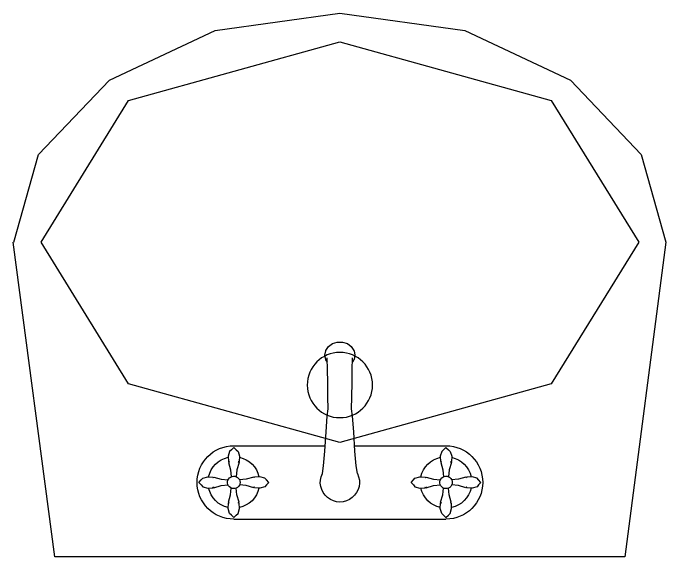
# Model space of a CAD drawing. Header units: millimetres. Extents: x 3103 to 179340, y -10977 to 70536.
# Drawn here: x 33625 to 34225, y -7892 to -7392 of the extents above; entities that cross this region are included whole.
import ezdxf

# ---------------------------------------------------------------- set-up
doc = ezdxf.new("R2010")
doc.units = ezdxf.units.MM
doc.header["$LTSCALE"] = 0.5
doc.layers.add('SANTEH', color=30, linetype='Continuous')

# ---------------------------------------------------------------- blocks, each defined once
blk = doc.blocks.new('Lav Flat Back-Oval_87')
at = {"layer": 'SANTEH', "linetype": 'Continuous'}
for p, q in [((38.1, 499.97), (-0.36, 210.6)), ((561.9, 499.97), (38.1, 499.97)), ((38.29, 499.53), (38.1, 499.53)), ((561.9, 499.53), (561.71, 499.53)), ((599.64, 210.6), (561.9, 499.97)), ((202.5, 463.57), (200.25, 461.47)), ((202.5, 463.57), (200.25, 461.47)), ((202.5, 463.57), (200.25, 461.47)), ((202.5, 463.57), (200.25, 461.47)), ((202.5, 463.57), (200.25, 461.47)), ((202.5, 463.57), (200.25, 461.47)), ((202.5, 465.22), (397.5, 465.22)), ((202.5, 463.57), (204.73, 461.47)), ((202.5, 463.57), (204.73, 461.47)), ((202.5, 463.57), (204.73, 461.47)), ((202.5, 463.57), (204.73, 461.47)), ((202.5, 463.57), (204.73, 461.47)), ((202.5, 463.57), (204.73, 461.47)), ((397.5, 463.57), (395.25, 461.47)), ((397.5, 463.57), (395.25, 461.47)), ((397.5, 463.57), (395.25, 461.47)), ((397.5, 463.57), (395.25, 461.47)), ((397.5, 463.57), (395.25, 461.47)), ((397.5, 463.57), (395.25, 461.47)), ((397.5, 463.57), (399.73, 461.47)), ((397.5, 463.57), (399.73, 461.47)), ((397.5, 463.57), (399.73, 461.47)), ((397.5, 463.57), (399.73, 461.47)), ((397.5, 463.57), (399.73, 461.47)), ((397.5, 463.57), (399.73, 461.47)), ((198.53, 459.97), (197.25, 455.47)), ((198.53, 459.97), (197.25, 455.47)), ((198.53, 459.97), (197.25, 455.47)), ((198.53, 459.97), (197.25, 455.47)), ((198.53, 459.97), (197.25, 455.47)), ((198.53, 459.97), (197.25, 455.47)), ((200.25, 461.47), (198.53, 459.97)), ((200.25, 461.47), (198.53, 459.97)), ((200.25, 461.47), (198.53, 459.97)), ((200.25, 461.47), (198.53, 459.97)), ((200.25, 461.47), (198.53, 459.97)), ((200.25, 461.47), (198.53, 459.97)), ((204.73, 461.47), (206.45, 459.97)), ((204.73, 461.47), (206.45, 459.97)), ((204.73, 461.47), (206.45, 459.97)), ((204.73, 461.47), (206.45, 459.97)), ((204.73, 461.47), (206.45, 459.97)), ((204.73, 461.47), (206.45, 459.97)), ((206.45, 459.97), (207.71, 455.47)), ((206.45, 459.97), (207.71, 455.47)), ((206.45, 459.97), (207.71, 455.47)), ((206.45, 459.97), (207.71, 455.47)), ((206.45, 459.97), (207.71, 455.47)), ((206.45, 459.97), (207.71, 455.47)), ((393.53, 459.97), (392.25, 455.47)), ((393.53, 459.97), (392.25, 455.47)), ((393.53, 459.97), (392.25, 455.47)), ((393.53, 459.97), (392.25, 455.47)), ((393.53, 459.97), (392.25, 455.47)), ((393.53, 459.97), (392.25, 455.47)), ((395.25, 461.47), (393.53, 459.97)), ((395.25, 461.47), (393.53, 459.97)), ((395.25, 461.47), (393.53, 459.97)), ((395.25, 461.47), (393.53, 459.97)), ((395.25, 461.47), (393.53, 459.97)), ((395.25, 461.47), (393.53, 459.97)), ((399.73, 461.47), (401.45, 459.97)), ((399.73, 461.47), (401.45, 459.97)), ((399.73, 461.47), (401.45, 459.97)), ((399.73, 461.47), (401.45, 459.97)), ((399.73, 461.47), (401.45, 459.97)), ((399.73, 461.47), (401.45, 459.97)), ((401.45, 459.97), (402.71, 455.47)), ((401.45, 459.97), (402.71, 455.47)), ((401.45, 459.97), (402.71, 455.47)), ((401.45, 459.97), (402.71, 455.47)), ((401.45, 459.97), (402.71, 455.47)), ((401.45, 459.97), (402.71, 455.47)), ((197.25, 455.47), (197.55, 450.59)), ((197.25, 455.47), (197.55, 450.59)), ((197.25, 455.47), (197.55, 450.59)), ((197.25, 455.47), (197.55, 450.59)), ((197.25, 455.47), (197.55, 450.59)), ((197.25, 455.47), (197.55, 450.59)), ((197.55, 450.59), (198.38, 450.29)), ((197.55, 450.59), (198.38, 450.29)), ((197.55, 450.59), (198.38, 450.29)), ((197.55, 450.59), (198.38, 450.29)), ((197.55, 450.59), (198.38, 450.29)), ((197.55, 450.59), (198.38, 450.29)), ((198.38, 450.29), (197.57, 449.73)), ((198.38, 450.29), (197.57, 449.73)), ((198.38, 450.29), (197.57, 449.73)), ((198.38, 450.29), (197.57, 449.73)), ((198.38, 450.29), (197.57, 449.73)), ((198.38, 450.29), (197.57, 449.73)), ((207.42, 450.59), (206.6, 450.29)), ((207.42, 450.59), (206.6, 450.29)), ((207.42, 450.59), (206.6, 450.29)), ((207.42, 450.59), (206.6, 450.29)), ((207.42, 450.59), (206.6, 450.29)), ((207.42, 450.59), (206.6, 450.29)), ((206.6, 450.29), (207.39, 449.73)), ((206.6, 450.29), (207.39, 449.73)), ((206.6, 450.29), (207.39, 449.73)), ((206.6, 450.29), (207.39, 449.73)), ((206.6, 450.29), (207.39, 449.73)), ((206.6, 450.29), (207.39, 449.73)), ((207.71, 455.47), (207.42, 450.59)), ((207.71, 455.47), (207.42, 450.59)), ((207.71, 455.47), (207.42, 450.59)), ((207.71, 455.47), (207.42, 450.59)), ((207.71, 455.47), (207.42, 450.59)), ((207.71, 455.47), (207.42, 450.59)), ((392.25, 455.47), (392.55, 450.59)), ((392.25, 455.47), (392.55, 450.59)), ((392.25, 455.47), (392.55, 450.59)), ((392.25, 455.47), (392.55, 450.59)), ((392.25, 455.47), (392.55, 450.59)), ((392.25, 455.47), (392.55, 450.59)), ((392.55, 450.59), (393.38, 450.29)), ((392.55, 450.59), (393.38, 450.29)), ((392.55, 450.59), (393.38, 450.29)), ((392.55, 450.59), (393.38, 450.29)), ((392.55, 450.59), (393.38, 450.29)), ((392.55, 450.59), (393.38, 450.29)), ((393.38, 450.29), (392.57, 449.73)), ((393.38, 450.29), (392.57, 449.73)), ((393.38, 450.29), (392.57, 449.73)), ((393.38, 450.29), (392.57, 449.73)), ((393.38, 450.29), (392.57, 449.73)), ((393.38, 450.29), (392.57, 449.73)), ((402.42, 450.59), (401.6, 450.29)), ((402.42, 450.59), (401.6, 450.29)), ((402.42, 450.59), (401.6, 450.29)), ((402.42, 450.59), (401.6, 450.29)), ((402.42, 450.59), (401.6, 450.29)), ((402.42, 450.59), (401.6, 450.29)), ((401.6, 450.29), (402.39, 449.73)), ((401.6, 450.29), (402.39, 449.73)), ((401.6, 450.29), (402.39, 449.73)), ((401.6, 450.29), (402.39, 449.73)), ((401.6, 450.29), (402.39, 449.73)), ((401.6, 450.29), (402.39, 449.73)), ((402.71, 455.47), (402.42, 450.59)), ((402.71, 455.47), (402.42, 450.59)), ((402.71, 455.47), (402.42, 450.59)), ((402.71, 455.47), (402.42, 450.59)), ((402.71, 455.47), (402.42, 450.59)), ((402.71, 455.47), (402.42, 450.59)), ((197.57, 449.73), (199.57, 442.98)), ((197.57, 449.73), (199.57, 442.98)), ((197.57, 449.73), (199.57, 442.98)), ((197.57, 449.73), (199.57, 442.98)), ((197.57, 449.73), (199.57, 442.98)), ((197.57, 449.73), (199.57, 442.98)), ((207.39, 449.73), (205.41, 442.98)), ((207.39, 449.73), (205.41, 442.98)), ((207.39, 449.73), (205.41, 442.98)), ((207.39, 449.73), (205.41, 442.98)), ((207.39, 449.73), (205.41, 442.98)), ((207.39, 449.73), (205.41, 442.98)), ((392.57, 449.73), (394.57, 442.98)), ((392.57, 449.73), (394.57, 442.98)), ((392.57, 449.73), (394.57, 442.98)), ((392.57, 449.73), (394.57, 442.98)), ((392.57, 449.73), (394.57, 442.98)), ((392.57, 449.73), (394.57, 442.98)), ((402.39, 449.73), (400.41, 442.98)), ((402.39, 449.73), (400.41, 442.98)), ((402.39, 449.73), (400.41, 442.98)), ((402.39, 449.73), (400.41, 442.98)), ((402.39, 449.73), (400.41, 442.98)), ((402.39, 449.73), (400.41, 442.98)), ((199.57, 442.98), (200.19, 436.63)), ((199.57, 442.98), (200.19, 436.63)), ((199.57, 442.98), (200.19, 436.63)), ((199.57, 442.98), (200.19, 436.63)), ((199.57, 442.98), (200.19, 436.63)), ((199.57, 442.98), (200.19, 436.63)), ((205.41, 442.98), (204.8, 436.67)), ((205.41, 442.98), (204.8, 436.67)), ((205.41, 442.98), (204.8, 436.67)), ((205.41, 442.98), (204.8, 436.67)), ((205.41, 442.98), (204.8, 436.67)), ((205.41, 442.98), (204.8, 436.67)), ((394.57, 442.98), (395.19, 436.63)), ((394.57, 442.98), (395.19, 436.63)), ((394.57, 442.98), (395.19, 436.63)), ((394.57, 442.98), (395.19, 436.63)), ((394.57, 442.98), (395.19, 436.63)), ((394.57, 442.98), (395.19, 436.63)), ((400.41, 442.98), (399.8, 436.67)), ((400.41, 442.98), (399.8, 436.67)), ((400.41, 442.98), (399.8, 436.67)), ((400.41, 442.98), (399.8, 436.67)), ((400.41, 442.98), (399.8, 436.67)), ((400.41, 442.98), (399.8, 436.67)), ((170.4, 431.47), (172.5, 433.7)), ((170.4, 431.47), (172.5, 433.7)), ((170.4, 431.47), (172.5, 433.7)), ((170.4, 431.47), (172.5, 433.7)), ((170.4, 431.47), (172.5, 433.7)), ((170.4, 431.47), (172.5, 433.7)), ((172.5, 433.7), (174, 435.41)), ((172.5, 433.7), (174, 435.41)), ((172.5, 433.7), (174, 435.41)), ((172.5, 433.7), (174, 435.41)), ((172.5, 433.7), (174, 435.41)), ((172.5, 433.7), (174, 435.41)), ((174, 435.41), (178.5, 436.68)), ((174, 435.41), (178.5, 436.68)), ((174, 435.41), (178.5, 436.68)), ((174, 435.41), (178.5, 436.68)), ((174, 435.41), (178.5, 436.68)), ((174, 435.41), (178.5, 436.68)), ((178.5, 436.68), (183.38, 436.38)), ((178.5, 436.68), (183.38, 436.38)), ((178.5, 436.68), (183.38, 436.38)), ((178.5, 436.68), (183.38, 436.38)), ((178.5, 436.68), (183.38, 436.38)), ((178.5, 436.68), (183.38, 436.38)), ((183.38, 436.38), (183.67, 435.56)), ((183.38, 436.38), (183.67, 435.56)), ((183.38, 436.38), (183.67, 435.56)), ((183.38, 436.38), (183.67, 435.56)), ((183.38, 436.38), (183.67, 435.56)), ((183.38, 436.38), (183.67, 435.56)), ((183.67, 435.56), (184.23, 436.36)), ((183.67, 435.56), (184.23, 436.36)), ((183.67, 435.56), (184.23, 436.36)), ((183.67, 435.56), (184.23, 436.36)), ((183.67, 435.56), (184.23, 436.36)), ((183.67, 435.56), (184.23, 436.36)), ((184.23, 436.36), (190.99, 434.37)), ((184.23, 436.36), (190.99, 434.37)), ((184.23, 436.36), (190.99, 434.37)), ((184.23, 436.36), (190.99, 434.37)), ((184.23, 436.36), (190.99, 434.37)), ((184.23, 436.36), (190.99, 434.37)), ((190.99, 434.37), (197.32, 433.77)), ((190.99, 434.37), (197.32, 433.77)), ((190.99, 434.37), (197.32, 433.77)), ((190.99, 434.37), (197.32, 433.77)), ((190.99, 434.37), (197.32, 433.77)), ((190.99, 434.37), (197.32, 433.77)), ((197.14, 433.41), (196.84, 432.13)), ((197.14, 433.41), (196.84, 432.13)), ((197.14, 433.41), (196.84, 432.13)), ((197.14, 433.41), (196.84, 432.13)), ((197.14, 433.41), (196.84, 432.13)), ((197.14, 433.41), (196.84, 432.13)), ((196.84, 432.13), (196.84, 430.8)), ((196.84, 432.13), (196.84, 430.8)), ((196.84, 432.13), (196.84, 430.8)), ((196.84, 432.13), (196.84, 430.8)), ((196.84, 432.13), (196.84, 430.8)), ((196.84, 432.13), (196.84, 430.8)), ((197.74, 434.6), (197.14, 433.41)), ((197.74, 434.6), (197.14, 433.41)), ((197.74, 434.6), (197.14, 433.41)), ((197.74, 434.6), (197.14, 433.41)), ((197.74, 434.6), (197.14, 433.41)), ((197.74, 434.6), (197.14, 433.41)), ((198.59, 435.61), (197.74, 434.6)), ((198.59, 435.61), (197.74, 434.6)), ((198.59, 435.61), (197.74, 434.6)), ((198.59, 435.61), (197.74, 434.6)), ((198.59, 435.61), (197.74, 434.6)), ((198.59, 435.61), (197.74, 434.6)), ((199.65, 436.4), (198.59, 435.61)), ((199.65, 436.4), (198.59, 435.61)), ((199.65, 436.4), (198.59, 435.61)), ((199.65, 436.4), (198.59, 435.61)), ((199.65, 436.4), (198.59, 435.61)), ((199.65, 436.4), (198.59, 435.61)), ((200.87, 436.93), (199.65, 436.4)), ((200.87, 436.93), (199.65, 436.4)), ((200.87, 436.93), (199.65, 436.4)), ((200.87, 436.93), (199.65, 436.4)), ((200.87, 436.93), (199.65, 436.4)), ((200.87, 436.93), (199.65, 436.4)), ((202.17, 437.16), (200.87, 436.93)), ((202.17, 437.16), (200.87, 436.93)), ((202.17, 437.16), (200.87, 436.93)), ((202.17, 437.16), (200.87, 436.93)), ((202.17, 437.16), (200.87, 436.93)), ((202.17, 437.16), (200.87, 436.93)), ((203.49, 437.08), (202.17, 437.16)), ((203.49, 437.08), (202.17, 437.16)), ((203.49, 437.08), (202.17, 437.16)), ((203.49, 437.08), (202.17, 437.16)), ((203.49, 437.08), (202.17, 437.16)), ((203.49, 437.08), (202.17, 437.16)), ((204.76, 436.7), (203.49, 437.08)), ((204.76, 436.7), (203.49, 437.08)), ((204.76, 436.7), (203.49, 437.08)), ((204.76, 436.7), (203.49, 437.08)), ((204.76, 436.7), (203.49, 437.08)), ((204.76, 436.7), (203.49, 437.08)), ((205.9, 436.04), (204.76, 436.7)), ((205.9, 436.04), (204.76, 436.7)), ((205.9, 436.04), (204.76, 436.7)), ((205.9, 436.04), (204.76, 436.7)), ((205.9, 436.04), (204.76, 436.7)), ((205.9, 436.04), (204.76, 436.7)), ((206.87, 435.13), (205.9, 436.04)), ((206.87, 435.13), (205.9, 436.04)), ((206.87, 435.13), (205.9, 436.04)), ((206.87, 435.13), (205.9, 436.04)), ((206.87, 435.13), (205.9, 436.04)), ((206.87, 435.13), (205.9, 436.04)), ((207.59, 434.02), (206.87, 435.13)), ((207.59, 434.02), (206.87, 435.13)), ((207.59, 434.02), (206.87, 435.13)), ((207.59, 434.02), (206.87, 435.13)), ((207.59, 434.02), (206.87, 435.13)), ((207.59, 434.02), (206.87, 435.13)), ((208.05, 432.78), (207.59, 434.02)), ((208.05, 432.78), (207.59, 434.02)), ((208.05, 432.78), (207.59, 434.02)), ((208.05, 432.78), (207.59, 434.02)), ((208.05, 432.78), (207.59, 434.02)), ((208.05, 432.78), (207.59, 434.02)), ((214.01, 434.39), (207.68, 433.78)), ((214.01, 434.39), (207.68, 433.78)), ((214.01, 434.39), (207.68, 433.78)), ((214.01, 434.39), (207.68, 433.78)), ((214.01, 434.39), (207.68, 433.78)), ((214.01, 434.39), (207.68, 433.78)), ((208.2, 431.47), (208.05, 432.78)), ((208.2, 431.47), (208.05, 432.78)), ((208.2, 431.47), (208.05, 432.78)), ((208.2, 431.47), (208.05, 432.78)), ((208.2, 431.47), (208.05, 432.78)), ((208.2, 431.47), (208.05, 432.78)), ((220.77, 436.39), (214.01, 434.39)), ((220.77, 436.39), (214.01, 434.39)), ((220.77, 436.39), (214.01, 434.39)), ((220.77, 436.39), (214.01, 434.39)), ((220.77, 436.39), (214.01, 434.39)), ((220.77, 436.39), (214.01, 434.39)), ((221.33, 435.59), (220.77, 436.39)), ((221.33, 435.59), (220.77, 436.39)), ((221.33, 435.59), (220.77, 436.39)), ((221.33, 435.59), (220.77, 436.39)), ((221.33, 435.59), (220.77, 436.39)), ((221.33, 435.59), (220.77, 436.39)), ((221.62, 436.42), (221.33, 435.59)), ((221.62, 436.42), (221.33, 435.59)), ((221.62, 436.42), (221.33, 435.59)), ((221.62, 436.42), (221.33, 435.59)), ((221.62, 436.42), (221.33, 435.59)), ((221.62, 436.42), (221.33, 435.59)), ((226.5, 436.72), (221.62, 436.42)), ((226.5, 436.72), (221.62, 436.42)), ((226.5, 436.72), (221.62, 436.42)), ((226.5, 436.72), (221.62, 436.42)), ((226.5, 436.72), (221.62, 436.42)), ((226.5, 436.72), (221.62, 436.42)), ((231, 435.44), (226.5, 436.72)), ((231, 435.44), (226.5, 436.72)), ((231, 435.44), (226.5, 436.72)), ((231, 435.44), (226.5, 436.72)), ((231, 435.44), (226.5, 436.72)), ((231, 435.44), (226.5, 436.72)), ((232.5, 433.72), (231, 435.44)), ((232.5, 433.72), (231, 435.44)), ((232.5, 433.72), (231, 435.44)), ((232.5, 433.72), (231, 435.44)), ((232.5, 433.72), (231, 435.44)), ((232.5, 433.72), (231, 435.44)), ((234.6, 431.47), (232.5, 433.72)), ((234.6, 431.47), (232.5, 433.72)), ((234.6, 431.47), (232.5, 433.72)), ((234.6, 431.47), (232.5, 433.72)), ((234.6, 431.47), (232.5, 433.72)), ((234.6, 431.47), (232.5, 433.72)), ((365.4, 431.47), (367.5, 433.7)), ((365.4, 431.47), (367.5, 433.7)), ((365.4, 431.47), (367.5, 433.7)), ((365.4, 431.47), (367.5, 433.7)), ((365.4, 431.47), (367.5, 433.7)), ((365.4, 431.47), (367.5, 433.7)), ((367.5, 433.7), (369, 435.41)), ((367.5, 433.7), (369, 435.41)), ((367.5, 433.7), (369, 435.41)), ((367.5, 433.7), (369, 435.41)), ((367.5, 433.7), (369, 435.41)), ((367.5, 433.7), (369, 435.41)), ((369, 435.41), (373.5, 436.68)), ((369, 435.41), (373.5, 436.68)), ((369, 435.41), (373.5, 436.68)), ((369, 435.41), (373.5, 436.68)), ((369, 435.41), (373.5, 436.68)), ((369, 435.41), (373.5, 436.68)), ((373.5, 436.68), (378.38, 436.38)), ((373.5, 436.68), (378.38, 436.38)), ((373.5, 436.68), (378.38, 436.38)), ((373.5, 436.68), (378.38, 436.38)), ((373.5, 436.68), (378.38, 436.38)), ((373.5, 436.68), (378.38, 436.38)), ((378.38, 436.38), (378.67, 435.56)), ((378.38, 436.38), (378.67, 435.56)), ((378.38, 436.38), (378.67, 435.56)), ((378.38, 436.38), (378.67, 435.56)), ((378.38, 436.38), (378.67, 435.56)), ((378.38, 436.38), (378.67, 435.56)), ((378.67, 435.56), (379.23, 436.36)), ((378.67, 435.56), (379.23, 436.36)), ((378.67, 435.56), (379.23, 436.36)), ((378.67, 435.56), (379.23, 436.36)), ((378.67, 435.56), (379.23, 436.36)), ((378.67, 435.56), (379.23, 436.36)), ((379.23, 436.36), (385.99, 434.37)), ((379.23, 436.36), (385.99, 434.37)), ((379.23, 436.36), (385.99, 434.37)), ((379.23, 436.36), (385.99, 434.37)), ((379.23, 436.36), (385.99, 434.37)), ((379.23, 436.36), (385.99, 434.37)), ((385.99, 434.37), (392.32, 433.77)), ((385.99, 434.37), (392.32, 433.77)), ((385.99, 434.37), (392.32, 433.77)), ((385.99, 434.37), (392.32, 433.77)), ((385.99, 434.37), (392.32, 433.77)), ((385.99, 434.37), (392.32, 433.77)), ((392.14, 433.41), (391.84, 432.13)), ((392.14, 433.41), (391.84, 432.13)), ((392.14, 433.41), (391.84, 432.13)), ((392.14, 433.41), (391.84, 432.13)), ((392.14, 433.41), (391.84, 432.13)), ((392.14, 433.41), (391.84, 432.13)), ((391.84, 432.13), (391.84, 430.8)), ((391.84, 432.13), (391.84, 430.8)), ((391.84, 432.13), (391.84, 430.8)), ((391.84, 432.13), (391.84, 430.8)), ((391.84, 432.13), (391.84, 430.8)), ((391.84, 432.13), (391.84, 430.8)), ((392.74, 434.6), (392.14, 433.41)), ((392.74, 434.6), (392.14, 433.41)), ((392.74, 434.6), (392.14, 433.41)), ((392.74, 434.6), (392.14, 433.41)), ((392.74, 434.6), (392.14, 433.41)), ((392.74, 434.6), (392.14, 433.41)), ((393.59, 435.61), (392.74, 434.6)), ((393.59, 435.61), (392.74, 434.6)), ((393.59, 435.61), (392.74, 434.6)), ((393.59, 435.61), (392.74, 434.6)), ((393.59, 435.61), (392.74, 434.6)), ((393.59, 435.61), (392.74, 434.6)), ((394.65, 436.4), (393.59, 435.61)), ((394.65, 436.4), (393.59, 435.61)), ((394.65, 436.4), (393.59, 435.61)), ((394.65, 436.4), (393.59, 435.61)), ((394.65, 436.4), (393.59, 435.61)), ((394.65, 436.4), (393.59, 435.61)), ((395.87, 436.93), (394.65, 436.4)), ((395.87, 436.93), (394.65, 436.4)), ((395.87, 436.93), (394.65, 436.4)), ((395.87, 436.93), (394.65, 436.4)), ((395.87, 436.93), (394.65, 436.4)), ((395.87, 436.93), (394.65, 436.4)), ((397.17, 437.16), (395.87, 436.93)), ((397.17, 437.16), (395.87, 436.93)), ((397.17, 437.16), (395.87, 436.93)), ((397.17, 437.16), (395.87, 436.93)), ((397.17, 437.16), (395.87, 436.93)), ((397.17, 437.16), (395.87, 436.93)), ((398.49, 437.08), (397.17, 437.16)), ((398.49, 437.08), (397.17, 437.16)), ((398.49, 437.08), (397.17, 437.16)), ((398.49, 437.08), (397.17, 437.16)), ((398.49, 437.08), (397.17, 437.16)), ((398.49, 437.08), (397.17, 437.16)), ((399.76, 436.7), (398.49, 437.08)), ((399.76, 436.7), (398.49, 437.08)), ((399.76, 436.7), (398.49, 437.08)), ((399.76, 436.7), (398.49, 437.08)), ((399.76, 436.7), (398.49, 437.08)), ((399.76, 436.7), (398.49, 437.08)), ((400.9, 436.04), (399.76, 436.7)), ((400.9, 436.04), (399.76, 436.7)), ((400.9, 436.04), (399.76, 436.7)), ((400.9, 436.04), (399.76, 436.7)), ((400.9, 436.04), (399.76, 436.7)), ((400.9, 436.04), (399.76, 436.7)), ((401.87, 435.13), (400.9, 436.04)), ((401.87, 435.13), (400.9, 436.04)), ((401.87, 435.13), (400.9, 436.04)), ((401.87, 435.13), (400.9, 436.04)), ((401.87, 435.13), (400.9, 436.04)), ((401.87, 435.13), (400.9, 436.04)), ((402.59, 434.02), (401.87, 435.13)), ((402.59, 434.02), (401.87, 435.13)), ((402.59, 434.02), (401.87, 435.13)), ((402.59, 434.02), (401.87, 435.13)), ((402.59, 434.02), (401.87, 435.13)), ((402.59, 434.02), (401.87, 435.13)), ((403.05, 432.78), (402.59, 434.02)), ((403.05, 432.78), (402.59, 434.02)), ((403.05, 432.78), (402.59, 434.02)), ((403.05, 432.78), (402.59, 434.02)), ((403.05, 432.78), (402.59, 434.02)), ((403.05, 432.78), (402.59, 434.02)), ((409.01, 434.39), (402.68, 433.78)), ((409.01, 434.39), (402.68, 433.78)), ((409.01, 434.39), (402.68, 433.78)), ((409.01, 434.39), (402.68, 433.78)), ((409.01, 434.39), (402.68, 433.78)), ((409.01, 434.39), (402.68, 433.78)), ((403.2, 431.47), (403.05, 432.78)), ((403.2, 431.47), (403.05, 432.78)), ((403.2, 431.47), (403.05, 432.78)), ((403.2, 431.47), (403.05, 432.78)), ((403.2, 431.47), (403.05, 432.78)), ((403.2, 431.47), (403.05, 432.78)), ((415.77, 436.39), (409.01, 434.39)), ((415.77, 436.39), (409.01, 434.39)), ((415.77, 436.39), (409.01, 434.39)), ((415.77, 436.39), (409.01, 434.39)), ((415.77, 436.39), (409.01, 434.39)), ((415.77, 436.39), (409.01, 434.39)), ((416.33, 435.59), (415.77, 436.39)), ((416.33, 435.59), (415.77, 436.39)), ((416.33, 435.59), (415.77, 436.39)), ((416.33, 435.59), (415.77, 436.39)), ((416.33, 435.59), (415.77, 436.39)), ((416.33, 435.59), (415.77, 436.39)), ((416.62, 436.42), (416.33, 435.59)), ((416.62, 436.42), (416.33, 435.59)), ((416.62, 436.42), (416.33, 435.59)), ((416.62, 436.42), (416.33, 435.59)), ((416.62, 436.42), (416.33, 435.59)), ((416.62, 436.42), (416.33, 435.59)), ((421.5, 436.72), (416.62, 436.42)), ((421.5, 436.72), (416.62, 436.42)), ((421.5, 436.72), (416.62, 436.42)), ((421.5, 436.72), (416.62, 436.42)), ((421.5, 436.72), (416.62, 436.42)), ((421.5, 436.72), (416.62, 436.42)), ((426, 435.44), (421.5, 436.72)), ((426, 435.44), (421.5, 436.72)), ((426, 435.44), (421.5, 436.72)), ((426, 435.44), (421.5, 436.72)), ((426, 435.44), (421.5, 436.72)), ((426, 435.44), (421.5, 436.72)), ((427.5, 433.72), (426, 435.44)), ((427.5, 433.72), (426, 435.44)), ((427.5, 433.72), (426, 435.44)), ((427.5, 433.72), (426, 435.44)), ((427.5, 433.72), (426, 435.44)), ((427.5, 433.72), (426, 435.44)), ((429.6, 431.47), (427.5, 433.72)), ((429.6, 431.47), (427.5, 433.72)), ((429.6, 431.47), (427.5, 433.72)), ((429.6, 431.47), (427.5, 433.72)), ((429.6, 431.47), (427.5, 433.72)), ((429.6, 431.47), (427.5, 433.72)), ((170.4, 431.47), (172.5, 429.22)), ((170.4, 431.47), (172.5, 429.22)), ((170.4, 431.47), (172.5, 429.22)), ((170.4, 431.47), (172.5, 429.22)), ((170.4, 431.47), (172.5, 429.22)), ((170.4, 431.47), (172.5, 429.22)), ((172.5, 429.22), (174, 427.49)), ((172.5, 429.22), (174, 427.49)), ((172.5, 429.22), (174, 427.49)), ((172.5, 429.22), (174, 427.49)), ((172.5, 429.22), (174, 427.49)), ((172.5, 429.22), (174, 427.49)), ((174, 427.49), (178.5, 426.22)), ((174, 427.49), (178.5, 426.22)), ((174, 427.49), (178.5, 426.22)), ((174, 427.49), (178.5, 426.22)), ((174, 427.49), (178.5, 426.22)), ((174, 427.49), (178.5, 426.22)), ((178.5, 426.22), (183.38, 426.52)), ((178.5, 426.22), (183.38, 426.52)), ((178.5, 426.22), (183.38, 426.52)), ((178.5, 426.22), (183.38, 426.52)), ((178.5, 426.22), (183.38, 426.52)), ((178.5, 426.22), (183.38, 426.52)), ((183.38, 426.52), (183.67, 427.34)), ((183.38, 426.52), (183.67, 427.34)), ((183.38, 426.52), (183.67, 427.34)), ((183.38, 426.52), (183.67, 427.34)), ((183.38, 426.52), (183.67, 427.34)), ((183.38, 426.52), (183.67, 427.34)), ((183.67, 427.34), (184.23, 426.54)), ((183.67, 427.34), (184.23, 426.54)), ((183.67, 427.34), (184.23, 426.54)), ((183.67, 427.34), (184.23, 426.54)), ((183.67, 427.34), (184.23, 426.54)), ((183.67, 427.34), (184.23, 426.54)), ((184.23, 426.54), (190.99, 428.54)), ((184.23, 426.54), (190.99, 428.54)), ((184.23, 426.54), (190.99, 428.54)), ((184.23, 426.54), (190.99, 428.54)), ((184.23, 426.54), (190.99, 428.54)), ((184.23, 426.54), (190.99, 428.54)), ((190.99, 428.54), (197.33, 429.15)), ((190.99, 428.54), (197.33, 429.15)), ((190.99, 428.54), (197.33, 429.15)), ((190.99, 428.54), (197.33, 429.15)), ((190.99, 428.54), (197.33, 429.15)), ((190.99, 428.54), (197.33, 429.15)), ((196.84, 430.8), (197.14, 429.52)), ((196.84, 430.8), (197.14, 429.52)), ((196.84, 430.8), (197.14, 429.52)), ((196.84, 430.8), (197.14, 429.52)), ((196.84, 430.8), (197.14, 429.52)), ((196.84, 430.8), (197.14, 429.52)), ((197.14, 429.52), (197.74, 428.33)), ((197.14, 429.52), (197.74, 428.33)), ((197.14, 429.52), (197.74, 428.33)), ((197.14, 429.52), (197.74, 428.33)), ((197.14, 429.52), (197.74, 428.33)), ((197.14, 429.52), (197.74, 428.33)), ((197.74, 428.33), (198.59, 427.32)), ((197.74, 428.33), (198.59, 427.32)), ((197.74, 428.33), (198.59, 427.32)), ((197.74, 428.33), (198.59, 427.32)), ((197.74, 428.33), (198.59, 427.32)), ((197.74, 428.33), (198.59, 427.32)), ((198.59, 427.32), (199.65, 426.53)), ((198.59, 427.32), (199.65, 426.53)), ((198.59, 427.32), (199.65, 426.53)), ((198.59, 427.32), (199.65, 426.53)), ((198.59, 427.32), (199.65, 426.53)), ((198.59, 427.32), (199.65, 426.53)), ((199.59, 419.95), (200.2, 426.29)), ((199.59, 419.95), (200.2, 426.29)), ((199.59, 419.95), (200.2, 426.29)), ((199.59, 419.95), (200.2, 426.29)), ((199.59, 419.95), (200.2, 426.29)), ((199.59, 419.95), (200.2, 426.29)), ((199.65, 426.53), (200.87, 426)), ((199.65, 426.53), (200.87, 426)), ((199.65, 426.53), (200.87, 426)), ((199.65, 426.53), (200.87, 426)), ((199.65, 426.53), (200.87, 426)), ((199.65, 426.53), (200.87, 426)), ((200.87, 426), (202.17, 425.77)), ((200.87, 426), (202.17, 425.77)), ((200.87, 426), (202.17, 425.77)), ((200.87, 426), (202.17, 425.77)), ((200.87, 426), (202.17, 425.77)), ((200.87, 426), (202.17, 425.77)), ((203.49, 425.85), (204.76, 426.23)), ((203.49, 425.85), (204.76, 426.23)), ((203.49, 425.85), (204.76, 426.23)), ((203.49, 425.85), (204.76, 426.23)), ((203.49, 425.85), (204.76, 426.23)), ((203.49, 425.85), (204.76, 426.23)), ((204.76, 426.23), (205.9, 426.89)), ((204.76, 426.23), (205.9, 426.89)), ((204.76, 426.23), (205.9, 426.89)), ((204.76, 426.23), (205.9, 426.89)), ((204.76, 426.23), (205.9, 426.89)), ((204.76, 426.23), (205.9, 426.89)), ((205.43, 419.95), (204.82, 426.27)), ((205.43, 419.95), (204.82, 426.27)), ((205.43, 419.95), (204.82, 426.27)), ((205.43, 419.95), (204.82, 426.27)), ((205.43, 419.95), (204.82, 426.27)), ((205.43, 419.95), (204.82, 426.27)), ((205.9, 426.89), (206.87, 427.8)), ((205.9, 426.89), (206.87, 427.8)), ((205.9, 426.89), (206.87, 427.8)), ((205.9, 426.89), (206.87, 427.8)), ((205.9, 426.89), (206.87, 427.8)), ((205.9, 426.89), (206.87, 427.8)), ((206.87, 427.8), (207.59, 428.91)), ((206.87, 427.8), (207.59, 428.91)), ((206.87, 427.8), (207.59, 428.91)), ((206.87, 427.8), (207.59, 428.91)), ((206.87, 427.8), (207.59, 428.91)), ((206.87, 427.8), (207.59, 428.91)), ((207.59, 428.91), (208.05, 430.15)), ((207.59, 428.91), (208.05, 430.15)), ((207.59, 428.91), (208.05, 430.15)), ((207.59, 428.91), (208.05, 430.15)), ((207.59, 428.91), (208.05, 430.15)), ((207.59, 428.91), (208.05, 430.15)), ((214.01, 428.56), (207.69, 429.16)), ((214.01, 428.56), (207.69, 429.16)), ((214.01, 428.56), (207.69, 429.16)), ((214.01, 428.56), (207.69, 429.16)), ((214.01, 428.56), (207.69, 429.16)), ((214.01, 428.56), (207.69, 429.16)), ((208.05, 430.15), (208.2, 431.47)), ((208.05, 430.15), (208.2, 431.47)), ((208.05, 430.15), (208.2, 431.47)), ((208.05, 430.15), (208.2, 431.47)), ((208.05, 430.15), (208.2, 431.47)), ((208.05, 430.15), (208.2, 431.47)), ((220.77, 426.57), (214.01, 428.56)), ((220.77, 426.57), (214.01, 428.56)), ((220.77, 426.57), (214.01, 428.56)), ((220.77, 426.57), (214.01, 428.56)), ((220.77, 426.57), (214.01, 428.56)), ((220.77, 426.57), (214.01, 428.56)), ((221.33, 427.37), (220.77, 426.57)), ((221.33, 427.37), (220.77, 426.57)), ((221.33, 427.37), (220.77, 426.57)), ((221.33, 427.37), (220.77, 426.57)), ((221.33, 427.37), (220.77, 426.57)), ((221.33, 427.37), (220.77, 426.57)), ((221.62, 426.55), (221.33, 427.37)), ((221.62, 426.55), (221.33, 427.37)), ((221.62, 426.55), (221.33, 427.37)), ((221.62, 426.55), (221.33, 427.37)), ((221.62, 426.55), (221.33, 427.37)), ((221.62, 426.55), (221.33, 427.37)), ((226.5, 426.25), (221.62, 426.55)), ((226.5, 426.25), (221.62, 426.55)), ((226.5, 426.25), (221.62, 426.55)), ((226.5, 426.25), (221.62, 426.55)), ((226.5, 426.25), (221.62, 426.55)), ((226.5, 426.25), (221.62, 426.55)), ((231, 427.52), (226.5, 426.25)), ((231, 427.52), (226.5, 426.25)), ((231, 427.52), (226.5, 426.25)), ((231, 427.52), (226.5, 426.25)), ((231, 427.52), (226.5, 426.25)), ((231, 427.52), (226.5, 426.25)), ((232.5, 429.23), (231, 427.52)), ((232.5, 429.23), (231, 427.52)), ((232.5, 429.23), (231, 427.52)), ((232.5, 429.23), (231, 427.52)), ((232.5, 429.23), (231, 427.52)), ((232.5, 429.23), (231, 427.52)), ((234.6, 431.47), (232.5, 429.23)), ((234.6, 431.47), (232.5, 429.23)), ((234.6, 431.47), (232.5, 429.23)), ((234.6, 431.47), (232.5, 429.23)), ((234.6, 431.47), (232.5, 429.23)), ((234.6, 431.47), (232.5, 429.23)), ((365.4, 431.47), (367.5, 429.22)), ((365.4, 431.47), (367.5, 429.22)), ((365.4, 431.47), (367.5, 429.22)), ((365.4, 431.47), (367.5, 429.22)), ((365.4, 431.47), (367.5, 429.22)), ((365.4, 431.47), (367.5, 429.22)), ((367.5, 429.22), (369, 427.49)), ((367.5, 429.22), (369, 427.49)), ((367.5, 429.22), (369, 427.49)), ((367.5, 429.22), (369, 427.49)), ((367.5, 429.22), (369, 427.49)), ((367.5, 429.22), (369, 427.49)), ((369, 427.49), (373.5, 426.22)), ((369, 427.49), (373.5, 426.22)), ((369, 427.49), (373.5, 426.22)), ((369, 427.49), (373.5, 426.22)), ((369, 427.49), (373.5, 426.22)), ((369, 427.49), (373.5, 426.22)), ((373.5, 426.22), (378.38, 426.52)), ((373.5, 426.22), (378.38, 426.52)), ((373.5, 426.22), (378.38, 426.52)), ((373.5, 426.22), (378.38, 426.52)), ((373.5, 426.22), (378.38, 426.52)), ((373.5, 426.22), (378.38, 426.52)), ((378.38, 426.52), (378.67, 427.34)), ((378.38, 426.52), (378.67, 427.34)), ((378.38, 426.52), (378.67, 427.34)), ((378.38, 426.52), (378.67, 427.34)), ((378.38, 426.52), (378.67, 427.34)), ((378.38, 426.52), (378.67, 427.34)), ((378.67, 427.34), (379.23, 426.54)), ((378.67, 427.34), (379.23, 426.54)), ((378.67, 427.34), (379.23, 426.54)), ((378.67, 427.34), (379.23, 426.54)), ((378.67, 427.34), (379.23, 426.54)), ((378.67, 427.34), (379.23, 426.54)), ((379.23, 426.54), (385.99, 428.54)), ((379.23, 426.54), (385.99, 428.54)), ((379.23, 426.54), (385.99, 428.54)), ((379.23, 426.54), (385.99, 428.54)), ((379.23, 426.54), (385.99, 428.54)), ((379.23, 426.54), (385.99, 428.54)), ((385.99, 428.54), (392.33, 429.15)), ((385.99, 428.54), (392.33, 429.15)), ((385.99, 428.54), (392.33, 429.15)), ((385.99, 428.54), (392.33, 429.15)), ((385.99, 428.54), (392.33, 429.15)), ((385.99, 428.54), (392.33, 429.15)), ((391.84, 430.8), (392.14, 429.52)), ((391.84, 430.8), (392.14, 429.52)), ((391.84, 430.8), (392.14, 429.52)), ((391.84, 430.8), (392.14, 429.52)), ((391.84, 430.8), (392.14, 429.52)), ((391.84, 430.8), (392.14, 429.52)), ((392.14, 429.52), (392.74, 428.33)), ((392.14, 429.52), (392.74, 428.33)), ((392.14, 429.52), (392.74, 428.33)), ((392.14, 429.52), (392.74, 428.33)), ((392.14, 429.52), (392.74, 428.33)), ((392.14, 429.52), (392.74, 428.33)), ((392.74, 428.33), (393.59, 427.32)), ((392.74, 428.33), (393.59, 427.32)), ((392.74, 428.33), (393.59, 427.32)), ((392.74, 428.33), (393.59, 427.32)), ((392.74, 428.33), (393.59, 427.32)), ((392.74, 428.33), (393.59, 427.32)), ((393.59, 427.32), (394.65, 426.53)), ((393.59, 427.32), (394.65, 426.53)), ((393.59, 427.32), (394.65, 426.53)), ((393.59, 427.32), (394.65, 426.53)), ((393.59, 427.32), (394.65, 426.53)), ((393.59, 427.32), (394.65, 426.53)), ((394.59, 419.95), (395.2, 426.29)), ((394.59, 419.95), (395.2, 426.29)), ((394.59, 419.95), (395.2, 426.29)), ((394.59, 419.95), (395.2, 426.29)), ((394.59, 419.95), (395.2, 426.29)), ((394.59, 419.95), (395.2, 426.29)), ((394.65, 426.53), (395.87, 426)), ((394.65, 426.53), (395.87, 426)), ((394.65, 426.53), (395.87, 426)), ((394.65, 426.53), (395.87, 426)), ((394.65, 426.53), (395.87, 426)), ((394.65, 426.53), (395.87, 426)), ((395.87, 426), (397.17, 425.77)), ((395.87, 426), (397.17, 425.77)), ((395.87, 426), (397.17, 425.77)), ((395.87, 426), (397.17, 425.77)), ((395.87, 426), (397.17, 425.77)), ((395.87, 426), (397.17, 425.77)), ((398.49, 425.85), (399.76, 426.23)), ((398.49, 425.85), (399.76, 426.23)), ((398.49, 425.85), (399.76, 426.23)), ((398.49, 425.85), (399.76, 426.23)), ((398.49, 425.85), (399.76, 426.23)), ((398.49, 425.85), (399.76, 426.23)), ((399.76, 426.23), (400.9, 426.89)), ((399.76, 426.23), (400.9, 426.89)), ((399.76, 426.23), (400.9, 426.89)), ((399.76, 426.23), (400.9, 426.89)), ((399.76, 426.23), (400.9, 426.89)), ((399.76, 426.23), (400.9, 426.89)), ((400.43, 419.95), (399.82, 426.27)), ((400.43, 419.95), (399.82, 426.27)), ((400.43, 419.95), (399.82, 426.27)), ((400.43, 419.95), (399.82, 426.27)), ((400.43, 419.95), (399.82, 426.27)), ((400.43, 419.95), (399.82, 426.27)), ((400.9, 426.89), (401.87, 427.8)), ((400.9, 426.89), (401.87, 427.8)), ((400.9, 426.89), (401.87, 427.8)), ((400.9, 426.89), (401.87, 427.8)), ((400.9, 426.89), (401.87, 427.8)), ((400.9, 426.89), (401.87, 427.8)), ((401.87, 427.8), (402.59, 428.91)), ((401.87, 427.8), (402.59, 428.91)), ((401.87, 427.8), (402.59, 428.91)), ((401.87, 427.8), (402.59, 428.91)), ((401.87, 427.8), (402.59, 428.91)), ((401.87, 427.8), (402.59, 428.91)), ((402.59, 428.91), (403.05, 430.15)), ((402.59, 428.91), (403.05, 430.15)), ((402.59, 428.91), (403.05, 430.15)), ((402.59, 428.91), (403.05, 430.15)), ((402.59, 428.91), (403.05, 430.15)), ((402.59, 428.91), (403.05, 430.15)), ((409.01, 428.56), (402.69, 429.16)), ((409.01, 428.56), (402.69, 429.16)), ((409.01, 428.56), (402.69, 429.16)), ((409.01, 428.56), (402.69, 429.16)), ((409.01, 428.56), (402.69, 429.16)), ((409.01, 428.56), (402.69, 429.16)), ((403.05, 430.15), (403.2, 431.47)), ((403.05, 430.15), (403.2, 431.47)), ((403.05, 430.15), (403.2, 431.47)), ((403.05, 430.15), (403.2, 431.47)), ((403.05, 430.15), (403.2, 431.47)), ((403.05, 430.15), (403.2, 431.47)), ((415.77, 426.57), (409.01, 428.56)), ((415.77, 426.57), (409.01, 428.56)), ((415.77, 426.57), (409.01, 428.56)), ((415.77, 426.57), (409.01, 428.56)), ((415.77, 426.57), (409.01, 428.56)), ((415.77, 426.57), (409.01, 428.56)), ((416.33, 427.37), (415.77, 426.57)), ((416.33, 427.37), (415.77, 426.57)), ((416.33, 427.37), (415.77, 426.57)), ((416.33, 427.37), (415.77, 426.57)), ((416.33, 427.37), (415.77, 426.57)), ((416.33, 427.37), (415.77, 426.57)), ((416.62, 426.55), (416.33, 427.37)), ((416.62, 426.55), (416.33, 427.37)), ((416.62, 426.55), (416.33, 427.37)), ((416.62, 426.55), (416.33, 427.37)), ((416.62, 426.55), (416.33, 427.37)), ((416.62, 426.55), (416.33, 427.37)), ((421.5, 426.25), (416.62, 426.55)), ((421.5, 426.25), (416.62, 426.55)), ((421.5, 426.25), (416.62, 426.55)), ((421.5, 426.25), (416.62, 426.55)), ((421.5, 426.25), (416.62, 426.55)), ((421.5, 426.25), (416.62, 426.55)), ((426, 427.52), (421.5, 426.25)), ((426, 427.52), (421.5, 426.25)), ((426, 427.52), (421.5, 426.25)), ((426, 427.52), (421.5, 426.25)), ((426, 427.52), (421.5, 426.25)), ((426, 427.52), (421.5, 426.25)), ((427.5, 429.23), (426, 427.52)), ((427.5, 429.23), (426, 427.52)), ((427.5, 429.23), (426, 427.52)), ((427.5, 429.23), (426, 427.52)), ((427.5, 429.23), (426, 427.52)), ((427.5, 429.23), (426, 427.52)), ((429.6, 431.47), (427.5, 429.23)), ((429.6, 431.47), (427.5, 429.23)), ((429.6, 431.47), (427.5, 429.23)), ((429.6, 431.47), (427.5, 429.23)), ((429.6, 431.47), (427.5, 429.23)), ((429.6, 431.47), (427.5, 429.23)), ((202.17, 425.77), (203.49, 425.85)), ((202.17, 425.77), (203.49, 425.85)), ((202.17, 425.77), (203.49, 425.85)), ((202.17, 425.77), (203.49, 425.85)), ((202.17, 425.77), (203.49, 425.85)), ((202.17, 425.77), (203.49, 425.85)), ((283.94, 423.33), (285, 416.29)), ((316.06, 423.33), (315, 416.29)), ((397.17, 425.77), (398.49, 425.85)), ((397.17, 425.77), (398.49, 425.85)), ((397.17, 425.77), (398.49, 425.85)), ((397.17, 425.77), (398.49, 425.85)), ((397.17, 425.77), (398.49, 425.85)), ((397.17, 425.77), (398.49, 425.85)), ((197.61, 413.2), (199.59, 419.95)), ((197.61, 413.2), (199.59, 419.95)), ((197.61, 413.2), (199.59, 419.95)), ((197.61, 413.2), (199.59, 419.95)), ((197.61, 413.2), (199.59, 419.95)), ((197.61, 413.2), (199.59, 419.95)), ((207.43, 413.2), (205.43, 419.95)), ((207.43, 413.2), (205.43, 419.95)), ((207.43, 413.2), (205.43, 419.95)), ((207.43, 413.2), (205.43, 419.95)), ((207.43, 413.2), (205.43, 419.95)), ((207.43, 413.2), (205.43, 419.95)), ((285, 416.29), (286.2, 402.87)), ((315, 416.29), (313.8, 402.87)), ((392.61, 413.2), (394.59, 419.95)), ((392.61, 413.2), (394.59, 419.95)), ((392.61, 413.2), (394.59, 419.95)), ((392.61, 413.2), (394.59, 419.95)), ((392.61, 413.2), (394.59, 419.95)), ((392.61, 413.2), (394.59, 419.95)), ((402.43, 413.2), (400.43, 419.95)), ((402.43, 413.2), (400.43, 419.95)), ((402.43, 413.2), (400.43, 419.95)), ((402.43, 413.2), (400.43, 419.95)), ((402.43, 413.2), (400.43, 419.95)), ((402.43, 413.2), (400.43, 419.95)), ((197.29, 407.47), (197.58, 412.34)), ((197.29, 407.47), (197.58, 412.34)), ((197.29, 407.47), (197.58, 412.34)), ((197.29, 407.47), (197.58, 412.34)), ((197.29, 407.47), (197.58, 412.34)), ((197.29, 407.47), (197.58, 412.34)), ((197.58, 412.34), (198.4, 412.64)), ((197.58, 412.34), (198.4, 412.64)), ((197.58, 412.34), (198.4, 412.64)), ((197.58, 412.34), (198.4, 412.64)), ((197.58, 412.34), (198.4, 412.64)), ((197.58, 412.34), (198.4, 412.64)), ((198.4, 412.64), (197.61, 413.2)), ((198.4, 412.64), (197.61, 413.2)), ((198.4, 412.64), (197.61, 413.2)), ((198.4, 412.64), (197.61, 413.2)), ((198.4, 412.64), (197.61, 413.2)), ((198.4, 412.64), (197.61, 413.2)), ((206.62, 412.64), (207.43, 413.2)), ((206.62, 412.64), (207.43, 413.2)), ((206.62, 412.64), (207.43, 413.2)), ((206.62, 412.64), (207.43, 413.2)), ((206.62, 412.64), (207.43, 413.2)), ((206.62, 412.64), (207.43, 413.2)), ((207.45, 412.34), (206.62, 412.64)), ((207.45, 412.34), (206.62, 412.64)), ((207.45, 412.34), (206.62, 412.64)), ((207.45, 412.34), (206.62, 412.64)), ((207.45, 412.34), (206.62, 412.64)), ((207.45, 412.34), (206.62, 412.64)), ((207.75, 407.47), (207.45, 412.34)), ((207.75, 407.47), (207.45, 412.34)), ((207.75, 407.47), (207.45, 412.34)), ((207.75, 407.47), (207.45, 412.34)), ((207.75, 407.47), (207.45, 412.34)), ((207.75, 407.47), (207.45, 412.34)), ((392.29, 407.47), (392.58, 412.34)), ((392.29, 407.47), (392.58, 412.34)), ((392.29, 407.47), (392.58, 412.34)), ((392.29, 407.47), (392.58, 412.34)), ((392.29, 407.47), (392.58, 412.34)), ((392.29, 407.47), (392.58, 412.34)), ((392.58, 412.34), (393.4, 412.64)), ((392.58, 412.34), (393.4, 412.64)), ((392.58, 412.34), (393.4, 412.64)), ((392.58, 412.34), (393.4, 412.64)), ((392.58, 412.34), (393.4, 412.64)), ((392.58, 412.34), (393.4, 412.64)), ((393.4, 412.64), (392.61, 413.2)), ((393.4, 412.64), (392.61, 413.2)), ((393.4, 412.64), (392.61, 413.2)), ((393.4, 412.64), (392.61, 413.2)), ((393.4, 412.64), (392.61, 413.2)), ((393.4, 412.64), (392.61, 413.2)), ((401.62, 412.64), (402.43, 413.2)), ((401.62, 412.64), (402.43, 413.2)), ((401.62, 412.64), (402.43, 413.2)), ((401.62, 412.64), (402.43, 413.2)), ((401.62, 412.64), (402.43, 413.2)), ((401.62, 412.64), (402.43, 413.2)), ((402.45, 412.34), (401.62, 412.64)), ((402.45, 412.34), (401.62, 412.64)), ((402.45, 412.34), (401.62, 412.64)), ((402.45, 412.34), (401.62, 412.64)), ((402.45, 412.34), (401.62, 412.64)), ((402.45, 412.34), (401.62, 412.64)), ((402.75, 407.47), (402.45, 412.34)), ((402.75, 407.47), (402.45, 412.34)), ((402.75, 407.47), (402.45, 412.34)), ((402.75, 407.47), (402.45, 412.34)), ((402.75, 407.47), (402.45, 412.34)), ((402.75, 407.47), (402.45, 412.34)), ((198.55, 402.97), (197.29, 407.47)), ((198.55, 402.97), (197.29, 407.47)), ((198.55, 402.97), (197.29, 407.47)), ((198.55, 402.97), (197.29, 407.47)), ((198.55, 402.97), (197.29, 407.47)), ((198.55, 402.97), (197.29, 407.47)), ((200.27, 401.47), (198.55, 402.97)), ((200.27, 401.47), (198.55, 402.97)), ((200.27, 401.47), (198.55, 402.97)), ((200.27, 401.47), (198.55, 402.97)), ((200.27, 401.47), (198.55, 402.97)), ((200.27, 401.47), (198.55, 402.97)), ((204.75, 401.47), (206.47, 402.97)), ((204.75, 401.47), (206.47, 402.97)), ((204.75, 401.47), (206.47, 402.97)), ((204.75, 401.47), (206.47, 402.97)), ((204.75, 401.47), (206.47, 402.97)), ((204.75, 401.47), (206.47, 402.97)), ((206.47, 402.97), (207.75, 407.47)), ((206.47, 402.97), (207.75, 407.47)), ((206.47, 402.97), (207.75, 407.47)), ((206.47, 402.97), (207.75, 407.47)), ((206.47, 402.97), (207.75, 407.47)), ((206.47, 402.97), (207.75, 407.47)), ((286.2, 402.87), (287.3, 384.91)), ((313.8, 402.87), (312.7, 384.91)), ((393.55, 402.97), (392.29, 407.47)), ((393.55, 402.97), (392.29, 407.47)), ((393.55, 402.97), (392.29, 407.47)), ((393.55, 402.97), (392.29, 407.47)), ((393.55, 402.97), (392.29, 407.47)), ((393.55, 402.97), (392.29, 407.47)), ((395.27, 401.47), (393.55, 402.97)), ((395.27, 401.47), (393.55, 402.97)), ((395.27, 401.47), (393.55, 402.97)), ((395.27, 401.47), (393.55, 402.97)), ((395.27, 401.47), (393.55, 402.97)), ((395.27, 401.47), (393.55, 402.97)), ((399.75, 401.47), (401.47, 402.97)), ((399.75, 401.47), (401.47, 402.97)), ((399.75, 401.47), (401.47, 402.97)), ((399.75, 401.47), (401.47, 402.97)), ((399.75, 401.47), (401.47, 402.97)), ((399.75, 401.47), (401.47, 402.97)), ((401.47, 402.97), (402.75, 407.47)), ((401.47, 402.97), (402.75, 407.47)), ((401.47, 402.97), (402.75, 407.47)), ((401.47, 402.97), (402.75, 407.47)), ((401.47, 402.97), (402.75, 407.47)), ((401.47, 402.97), (402.75, 407.47)), ((202.5, 399.37), (200.27, 401.47)), ((202.5, 399.37), (200.27, 401.47)), ((202.5, 399.37), (200.27, 401.47)), ((202.5, 399.37), (200.27, 401.47)), ((202.5, 399.37), (200.27, 401.47)), ((202.5, 399.37), (200.27, 401.47)), ((202.5, 399.37), (204.75, 401.47)), ((202.5, 399.37), (204.75, 401.47)), ((202.5, 399.37), (204.75, 401.47)), ((202.5, 399.37), (204.75, 401.47)), ((202.5, 399.37), (204.75, 401.47)), ((202.5, 399.37), (204.75, 401.47)), ((202.5, 397.72), (286.51, 397.72)), ((313.49, 397.72), (397.5, 397.72)), ((397.5, 399.37), (395.27, 401.47)), ((397.5, 399.37), (395.27, 401.47)), ((397.5, 399.37), (395.27, 401.47)), ((397.5, 399.37), (395.27, 401.47)), ((397.5, 399.37), (395.27, 401.47)), ((397.5, 399.37), (395.27, 401.47)), ((397.5, 399.37), (399.75, 401.47)), ((397.5, 399.37), (399.75, 401.47)), ((397.5, 399.37), (399.75, 401.47)), ((397.5, 399.37), (399.75, 401.47)), ((397.5, 399.37), (399.75, 401.47)), ((397.5, 399.37), (399.75, 401.47)), ((287.3, 384.91), (288.32, 370.64)), ((312.7, 384.91), (311.68, 370.64)), ((288.32, 370.64), (289.25, 363.67)), ((311.68, 370.64), (310.75, 363.67)), ((289.25, 363.67), (289.04, 353.11)), ((310.75, 363.67), (310.96, 353.11)), ((289.04, 353.11), (288.82, 339.33)), ((310.96, 353.11), (311.18, 339.33)), ((288.82, 339.33), (288.59, 328.03)), ((311.18, 339.33), (311.41, 328.03)), ((288.59, 328.03), (288.39, 316.99)), ((311.41, 328.03), (311.61, 316.99)), ((287.03, 318.55), (286.2, 314.47)), ((287.13, 318.83), (287.03, 318.55)), ((288.46, 320.81), (287.13, 318.83)), ((312.87, 318.83), (311.54, 320.81)), ((312.87, 318.83), (312.97, 318.55)), ((313.8, 314.47), (312.97, 318.55)), ((286.2, 314.47), (287.03, 310.38)), ((312.97, 310.38), (313.8, 314.47)), ((287.03, 310.38), (287.13, 310.1)), ((287.13, 310.1), (289.51, 306.54)), ((289.51, 306.54), (293.15, 303.89)), ((306.85, 303.89), (310.49, 306.54)), ((310.49, 306.54), (312.87, 310.1)), ((312.97, 310.38), (312.87, 310.1)), ((293.15, 303.89), (297.62, 302.48)), ((297.62, 302.48), (297.68, 302.48)), ((297.68, 302.48), (302.32, 302.48)), ((302.38, 302.48), (302.32, 302.48)), ((302.38, 302.48), (306.85, 303.89))]:
    blk.add_line(p, q, dxfattribs=at)
blk.add_lwpolyline([(300, 26.3), (494.22, 80.28), (574.67, 210.6), (494.22, 340.92), (300, 394.9), (105.78, 340.92), (25.33, 210.6), (105.78, 80.28)], close=True, dxfattribs=at)
blk.add_lwpolyline([(0.36, 210.6), (23.17, 130), (88.12, 61.66), (185.33, 16), (300, -0.03), (414.67, 16), (511.88, 61.66), (576.83, 130), (599.64, 210.6)], dxfattribs=at)
blk.add_circle((300, 341.93), 30, dxfattribs=at)
for centre, radius, start, end in [((202.5, 431.47), 33.75, 90, 270), ((397.5, 431.47), 33.75, 270, 90), ((202.5, 431.47), 23.7, 102.66456, 167.4213), ((202.5, 431.47), 23.7, 12.66456, 77.4213), ((397.5, 431.47), 23.7, 102.5787, 167.33544), ((397.5, 431.47), 23.7, 12.5787, 77.33544), ((300, 431.47), 18, 333.14691, 206.85309), ((202.5, 431.47), 23.7, 192.66456, 257.4213), ((202.5, 431.47), 23.7, 282.66456, 347.4213), ((397.5, 431.47), 23.7, 192.5787, 257.33544), ((397.5, 431.47), 23.7, 282.5787, 347.33544)]:
    blk.add_arc(centre, radius, start, end, dxfattribs=at)

msp = doc.modelspace()

# ---------------------------------------------------------------- block references
at = {"layer": 'SANTEH', "xscale": -1, "rotation": 180}
msp.add_blockref('Lav Flat Back-Oval_87', (33625.47, -7391.67), dxfattribs=at)

doc.saveas('drawing.dxf')
